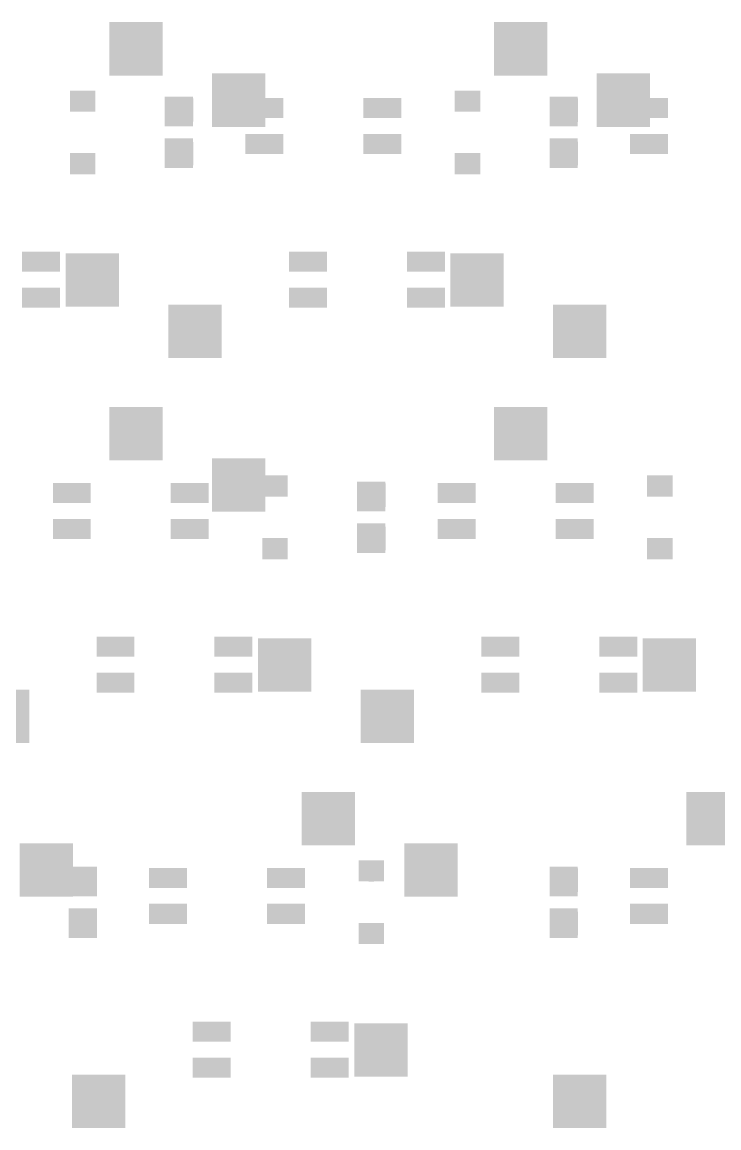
# Model space of a CAD drawing. Extents: x -401 to 1070, y -422 to 1263.
# Drawn here: x 623 to 657.5, y -299.2 to -244.5 of the extents above; entities that cross this region are included whole.
import ezdxf

# ---------------------------------------------------------------- set-up
doc = ezdxf.new("R2010")
doc.units = 0
doc.header["$MEASUREMENT"] = 0
for name, color, linetype, true_color in [('BottomLayer', 5, 'Continuous', 0x0000ff), ('BottomPasteMaskLayer', 7, 'Continuous', 0x800000), ('BottomSolderMaskLayer', 7, 'Continuous', 0xaa00ff), ('Document', 7, 'Continuous', 0xffffff)]:
    doc.layers.add(name, color=color, linetype=linetype, true_color=true_color)

msp = doc.modelspace()

# ---------------------------------------------------------------- hatches: boundary and pattern name
at = {"layer": 'BottomLayer'}
for points in [[(627.411, -244.508), (629.951, -244.508), (629.951, -247.048), (627.411, -247.048)], [(646.461, -244.508), (649.001, -244.508), (649.001, -247.048), (646.461, -247.048)], [(632.491, -247.048), (635.031, -247.048), (635.031, -249.588), (632.491, -249.588)], [(651.542, -247.048), (654.082, -247.048), (654.082, -249.588), (651.542, -249.588)], [(625.443, -247.862), (625.443, -248.862), (626.643, -248.862), (626.643, -247.862)], [(644.493, -247.862), (644.493, -248.862), (645.693, -248.862), (645.693, -247.862)], [(630.13, -249.587), (631.48, -249.587), (631.48, -248.177), (630.13, -248.177)], [(634.139, -248.261), (635.917, -248.261), (635.917, -249.15), (634.139, -249.15)], [(639.981, -248.261), (641.759, -248.261), (641.759, -249.15), (639.981, -249.15)], [(649.181, -249.587), (650.531, -249.587), (650.531, -248.177), (649.181, -248.177)], [(653.19, -248.261), (654.968, -248.261), (654.968, -249.15), (653.19, -249.15)], [(634.139, -250.039), (635.917, -250.039), (635.917, -250.928), (634.139, -250.928)], [(639.981, -250.039), (641.759, -250.039), (641.759, -250.928), (639.981, -250.928)], [(653.19, -250.039), (654.968, -250.039), (654.968, -250.928), (653.19, -250.928)], [(630.13, -250.237), (631.48, -250.237), (631.48, -251.647), (630.13, -251.647)], [(649.181, -250.237), (650.531, -250.237), (650.531, -251.647), (649.181, -251.647)], [(625.443, -250.962), (625.443, -251.962), (626.643, -251.962), (626.643, -250.962)], [(644.493, -250.962), (644.493, -251.962), (645.693, -251.962), (645.693, -250.962)], [(623.093, -255.875), (624.871, -255.875), (624.871, -256.764), (623.093, -256.764)], [(625.249, -255.945), (627.789, -255.945), (627.789, -258.485), (625.249, -258.485)], [(636.301, -255.875), (638.079, -255.875), (638.079, -256.764), (636.301, -256.764)], [(642.143, -255.875), (643.921, -255.875), (643.921, -256.764), (642.143, -256.764)], [(644.299, -255.945), (646.839, -255.945), (646.839, -258.485), (644.299, -258.485)], [(623.093, -257.653), (624.871, -257.653), (624.871, -258.542), (623.093, -258.542)], [(636.301, -257.653), (638.079, -257.653), (638.079, -258.542), (636.301, -258.542)], [(642.143, -257.653), (643.921, -257.653), (643.921, -258.542), (642.143, -258.542)], [(630.329, -258.485), (632.869, -258.485), (632.869, -261.025), (630.329, -261.025)], [(649.38, -258.485), (651.92, -258.485), (651.92, -261.025), (649.38, -261.025)], [(627.411, -263.558), (629.951, -263.558), (629.951, -266.098), (627.411, -266.098)], [(646.461, -263.558), (649.001, -263.558), (649.001, -266.098), (646.461, -266.098)], [(632.491, -266.098), (635.031, -266.098), (635.031, -268.638), (632.491, -268.638)], [(634.968, -266.913), (634.968, -267.913), (636.168, -267.913), (636.168, -266.913)], [(654.018, -266.913), (654.018, -267.913), (655.218, -267.913), (655.218, -266.913)], [(624.614, -267.312), (626.392, -267.312), (626.392, -268.201), (624.614, -268.201)], [(630.456, -267.312), (632.234, -267.312), (632.234, -268.201), (630.456, -268.201)], [(639.656, -268.638), (641.006, -268.638), (641.006, -267.228), (639.656, -267.228)], [(643.664, -267.312), (645.442, -267.312), (645.442, -268.201), (643.664, -268.201)], [(649.506, -267.312), (651.284, -267.312), (651.284, -268.201), (649.506, -268.201)], [(624.614, -269.09), (626.392, -269.09), (626.392, -269.979), (624.614, -269.979)], [(630.456, -269.09), (632.234, -269.09), (632.234, -269.979), (630.456, -269.979)], [(643.664, -269.09), (645.442, -269.09), (645.442, -269.979), (643.664, -269.979)], [(649.506, -269.09), (651.284, -269.09), (651.284, -269.979), (649.506, -269.979)], [(639.656, -269.288), (641.006, -269.288), (641.006, -270.698), (639.656, -270.698)], [(634.968, -270.013), (634.968, -271.013), (636.168, -271.013), (636.168, -270.013)], [(654.018, -270.013), (654.018, -271.013), (655.218, -271.013), (655.218, -270.013)], [(626.776, -274.925), (628.554, -274.925), (628.554, -275.814), (626.776, -275.814)], [(632.618, -274.925), (634.396, -274.925), (634.396, -275.814), (632.618, -275.814)], [(634.774, -274.995), (637.314, -274.995), (637.314, -277.535), (634.774, -277.535)], [(645.827, -274.925), (647.605, -274.925), (647.605, -275.814), (645.827, -275.814)], [(651.669, -274.925), (653.447, -274.925), (653.447, -275.814), (651.669, -275.814)], [(653.824, -274.995), (656.364, -274.995), (656.364, -277.535), (653.824, -277.535)], [(626.776, -276.703), (628.554, -276.703), (628.554, -277.592), (626.776, -277.592)], [(632.618, -276.703), (634.396, -276.703), (634.396, -277.592), (632.618, -277.592)], [(645.827, -276.703), (647.605, -276.703), (647.605, -277.592), (645.827, -277.592)], [(651.669, -276.703), (653.447, -276.703), (653.447, -277.592), (651.669, -277.592)], [(620.804, -277.535), (623.344, -277.535), (623.344, -280.075), (620.804, -280.075)], [(639.854, -277.535), (642.394, -277.535), (642.394, -280.075), (639.854, -280.075)], [(636.936, -282.609), (639.476, -282.609), (639.476, -285.149), (636.936, -285.149)], [(655.987, -282.609), (658.527, -282.609), (658.527, -285.149), (655.987, -285.149)], [(622.966, -285.149), (625.506, -285.149), (625.506, -287.689), (622.966, -287.689)], [(642.017, -285.149), (644.557, -285.149), (644.557, -287.689), (642.017, -287.689)], [(639.731, -285.963), (639.731, -286.963), (640.931, -286.963), (640.931, -285.963)], [(625.368, -287.688), (626.718, -287.688), (626.718, -286.278), (625.368, -286.278)], [(629.377, -286.362), (631.155, -286.362), (631.155, -287.251), (629.377, -287.251)], [(635.219, -286.362), (636.997, -286.362), (636.997, -287.251), (635.219, -287.251)], [(649.181, -287.688), (650.531, -287.688), (650.531, -286.278), (649.181, -286.278)], [(653.19, -286.362), (654.968, -286.362), (654.968, -287.251), (653.19, -287.251)], [(625.368, -288.338), (626.718, -288.338), (626.718, -289.748), (625.368, -289.748)], [(629.377, -288.14), (631.155, -288.14), (631.155, -289.029), (629.377, -289.029)], [(635.219, -288.14), (636.997, -288.14), (636.997, -289.029), (635.219, -289.029)], [(649.181, -288.338), (650.531, -288.338), (650.531, -289.748), (649.181, -289.748)], [(653.19, -288.14), (654.968, -288.14), (654.968, -289.029), (653.19, -289.029)], [(639.731, -289.063), (639.731, -290.063), (640.931, -290.063), (640.931, -289.063)], [(631.539, -293.975), (633.317, -293.975), (633.317, -294.864), (631.539, -294.864)], [(637.381, -293.975), (639.159, -293.975), (639.159, -294.864), (637.381, -294.864)], [(639.537, -294.046), (642.077, -294.046), (642.077, -296.586), (639.537, -296.586)], [(631.539, -295.753), (633.317, -295.753), (633.317, -296.642), (631.539, -296.642)], [(637.381, -295.753), (639.159, -295.753), (639.159, -296.642), (637.381, -296.642)], [(625.567, -296.586), (628.107, -296.586), (628.107, -299.126), (625.567, -299.126)], [(649.38, -296.586), (651.92, -296.586), (651.92, -299.126), (649.38, -299.126)]]:
    msp.add_hatch(color=256, dxfattribs=at).paths.add_polyline_path(points)
at = {"layer": 'BottomPasteMaskLayer'}
for points in [[(627.411, -244.508), (629.951, -244.508), (629.951, -247.048), (627.411, -247.048)], [(646.461, -244.508), (649.001, -244.508), (649.001, -247.048), (646.461, -247.048)], [(632.491, -247.048), (635.031, -247.048), (635.031, -249.588), (632.491, -249.588)], [(651.542, -247.048), (654.082, -247.048), (654.082, -249.588), (651.542, -249.588)], [(625.443, -247.862), (625.443, -248.862), (626.643, -248.862), (626.643, -247.862)], [(644.493, -247.862), (644.493, -248.862), (645.693, -248.862), (645.693, -247.862)], [(630.185, -249.437), (630.605, -249.437), (630.605, -248.992), (631.055, -248.992), (631.055, -249.432), (631.465, -249.437), (631.515, -249.387), (631.515, -248.237), (631.465, -248.187), (630.185, -248.187), (630.135, -248.237), (630.135, -249.387)], [(634.139, -248.261), (635.917, -248.261), (635.917, -249.15), (634.139, -249.15)], [(639.981, -248.261), (641.759, -248.261), (641.759, -249.15), (639.981, -249.15)], [(649.236, -249.437), (649.656, -249.437), (649.656, -248.992), (650.106, -248.992), (650.106, -249.432), (650.516, -249.437), (650.566, -249.387), (650.566, -248.237), (650.516, -248.187), (649.236, -248.187), (649.186, -248.237), (649.186, -249.387)], [(653.19, -248.261), (654.968, -248.261), (654.968, -249.15), (653.19, -249.15)], [(634.139, -250.039), (635.917, -250.039), (635.917, -250.928), (634.139, -250.928)], [(639.981, -250.039), (641.759, -250.039), (641.759, -250.928), (639.981, -250.928)], [(653.19, -250.039), (654.968, -250.039), (654.968, -250.928), (653.19, -250.928)], [(630.185, -251.587), (631.465, -251.587), (631.515, -251.537), (631.515, -250.387), (631.465, -250.337), (631.055, -250.332), (631.055, -250.782), (630.605, -250.782), (630.605, -250.342), (630.185, -250.337), (630.135, -250.387), (630.135, -251.537)], [(649.236, -251.587), (650.516, -251.587), (650.566, -251.537), (650.566, -250.387), (650.516, -250.337), (650.106, -250.332), (650.106, -250.782), (649.656, -250.782), (649.656, -250.342), (649.236, -250.337), (649.186, -250.387), (649.186, -251.537)], [(625.443, -250.962), (625.443, -251.962), (626.643, -251.962), (626.643, -250.962)], [(644.493, -250.962), (644.493, -251.962), (645.693, -251.962), (645.693, -250.962)], [(623.093, -255.875), (624.871, -255.875), (624.871, -256.764), (623.093, -256.764)], [(625.249, -255.945), (627.789, -255.945), (627.789, -258.485), (625.249, -258.485)], [(636.301, -255.875), (638.079, -255.875), (638.079, -256.764), (636.301, -256.764)], [(642.143, -255.875), (643.921, -255.875), (643.921, -256.764), (642.143, -256.764)], [(644.299, -255.945), (646.839, -255.945), (646.839, -258.485), (644.299, -258.485)], [(623.093, -257.653), (624.871, -257.653), (624.871, -258.542), (623.093, -258.542)], [(636.301, -257.653), (638.079, -257.653), (638.079, -258.542), (636.301, -258.542)], [(642.143, -257.653), (643.921, -257.653), (643.921, -258.542), (642.143, -258.542)], [(630.329, -258.485), (632.869, -258.485), (632.869, -261.025), (630.329, -261.025)], [(649.38, -258.485), (651.92, -258.485), (651.92, -261.025), (649.38, -261.025)], [(627.411, -263.558), (629.951, -263.558), (629.951, -266.098), (627.411, -266.098)], [(646.461, -263.558), (649.001, -263.558), (649.001, -266.098), (646.461, -266.098)], [(632.491, -266.098), (635.031, -266.098), (635.031, -268.638), (632.491, -268.638)], [(634.968, -266.913), (634.968, -267.913), (636.168, -267.913), (636.168, -266.913)], [(654.018, -266.913), (654.018, -267.913), (655.218, -267.913), (655.218, -266.913)], [(624.614, -267.312), (626.392, -267.312), (626.392, -268.201), (624.614, -268.201)], [(630.456, -267.312), (632.234, -267.312), (632.234, -268.201), (630.456, -268.201)], [(639.711, -268.488), (640.131, -268.488), (640.131, -268.043), (640.581, -268.043), (640.581, -268.483), (640.991, -268.488), (641.041, -268.438), (641.041, -267.288), (640.991, -267.238), (639.711, -267.238), (639.661, -267.288), (639.661, -268.438)], [(643.664, -267.312), (645.442, -267.312), (645.442, -268.201), (643.664, -268.201)], [(649.506, -267.312), (651.284, -267.312), (651.284, -268.201), (649.506, -268.201)], [(624.614, -269.09), (626.392, -269.09), (626.392, -269.979), (624.614, -269.979)], [(630.456, -269.09), (632.234, -269.09), (632.234, -269.979), (630.456, -269.979)], [(643.664, -269.09), (645.442, -269.09), (645.442, -269.979), (643.664, -269.979)], [(649.506, -269.09), (651.284, -269.09), (651.284, -269.979), (649.506, -269.979)], [(639.711, -270.638), (640.991, -270.638), (641.041, -270.588), (641.041, -269.438), (640.991, -269.388), (640.581, -269.383), (640.581, -269.833), (640.131, -269.833), (640.131, -269.393), (639.711, -269.388), (639.661, -269.438), (639.661, -270.588)], [(634.968, -270.013), (634.968, -271.013), (636.168, -271.013), (636.168, -270.013)], [(654.018, -270.013), (654.018, -271.013), (655.218, -271.013), (655.218, -270.013)], [(626.776, -274.925), (628.554, -274.925), (628.554, -275.814), (626.776, -275.814)], [(632.618, -274.925), (634.396, -274.925), (634.396, -275.814), (632.618, -275.814)], [(634.774, -274.995), (637.314, -274.995), (637.314, -277.535), (634.774, -277.535)], [(645.827, -274.925), (647.605, -274.925), (647.605, -275.814), (645.827, -275.814)], [(651.669, -274.925), (653.447, -274.925), (653.447, -275.814), (651.669, -275.814)], [(653.824, -274.995), (656.364, -274.995), (656.364, -277.535), (653.824, -277.535)], [(626.776, -276.703), (628.554, -276.703), (628.554, -277.592), (626.776, -277.592)], [(632.618, -276.703), (634.396, -276.703), (634.396, -277.592), (632.618, -277.592)], [(645.827, -276.703), (647.605, -276.703), (647.605, -277.592), (645.827, -277.592)], [(651.669, -276.703), (653.447, -276.703), (653.447, -277.592), (651.669, -277.592)], [(620.804, -277.535), (623.344, -277.535), (623.344, -280.075), (620.804, -280.075)], [(639.854, -277.535), (642.394, -277.535), (642.394, -280.075), (639.854, -280.075)], [(636.936, -282.609), (639.476, -282.609), (639.476, -285.149), (636.936, -285.149)], [(655.987, -282.609), (658.527, -282.609), (658.527, -285.149), (655.987, -285.149)], [(622.966, -285.149), (625.506, -285.149), (625.506, -287.689), (622.966, -287.689)], [(642.017, -285.149), (644.557, -285.149), (644.557, -287.689), (642.017, -287.689)], [(639.731, -285.963), (639.731, -286.963), (640.931, -286.963), (640.931, -285.963)], [(625.423, -287.538), (625.843, -287.538), (625.843, -287.093), (626.293, -287.093), (626.293, -287.533), (626.703, -287.538), (626.753, -287.488), (626.753, -286.338), (626.703, -286.288), (625.423, -286.288), (625.373, -286.338), (625.373, -287.488)], [(629.377, -286.362), (631.155, -286.362), (631.155, -287.251), (629.377, -287.251)], [(635.219, -286.362), (636.997, -286.362), (636.997, -287.251), (635.219, -287.251)], [(649.236, -287.538), (649.656, -287.538), (649.656, -287.093), (650.106, -287.093), (650.106, -287.533), (650.516, -287.538), (650.566, -287.488), (650.566, -286.338), (650.516, -286.288), (649.236, -286.288), (649.186, -286.338), (649.186, -287.488)], [(653.19, -286.362), (654.968, -286.362), (654.968, -287.251), (653.19, -287.251)], [(629.377, -288.14), (631.155, -288.14), (631.155, -289.029), (629.377, -289.029)], [(635.219, -288.14), (636.997, -288.14), (636.997, -289.029), (635.219, -289.029)], [(653.19, -288.14), (654.968, -288.14), (654.968, -289.029), (653.19, -289.029)], [(625.423, -289.688), (626.703, -289.688), (626.753, -289.638), (626.753, -288.488), (626.703, -288.438), (626.293, -288.433), (626.293, -288.883), (625.843, -288.883), (625.843, -288.443), (625.423, -288.438), (625.373, -288.488), (625.373, -289.638)], [(649.236, -289.688), (650.516, -289.688), (650.566, -289.638), (650.566, -288.488), (650.516, -288.438), (650.106, -288.433), (650.106, -288.883), (649.656, -288.883), (649.656, -288.443), (649.236, -288.438), (649.186, -288.488), (649.186, -289.638)], [(639.731, -289.063), (639.731, -290.063), (640.931, -290.063), (640.931, -289.063)], [(631.539, -293.975), (633.317, -293.975), (633.317, -294.864), (631.539, -294.864)], [(637.381, -293.975), (639.159, -293.975), (639.159, -294.864), (637.381, -294.864)], [(639.537, -294.046), (642.077, -294.046), (642.077, -296.586), (639.537, -296.586)], [(631.539, -295.753), (633.317, -295.753), (633.317, -296.642), (631.539, -296.642)], [(637.381, -295.753), (639.159, -295.753), (639.159, -296.642), (637.381, -296.642)], [(625.567, -296.586), (628.107, -296.586), (628.107, -299.126), (625.567, -299.126)], [(649.38, -296.586), (651.92, -296.586), (651.92, -299.126), (649.38, -299.126)]]:
    msp.add_hatch(color=256, dxfattribs=at).paths.add_polyline_path(points)
at = {"layer": 'BottomSolderMaskLayer'}
for points in [[(627.36, -244.457), (630.002, -244.457), (630.002, -247.099), (627.36, -247.099)], [(646.411, -244.457), (649.052, -244.457), (649.052, -247.099), (646.411, -247.099)], [(632.441, -246.997), (635.082, -246.997), (635.082, -249.639), (632.441, -249.639)], [(651.491, -246.997), (654.133, -246.997), (654.133, -249.639), (651.491, -249.639)], [(625.412, -247.841), (625.412, -248.884), (626.673, -248.884), (626.673, -247.841)], [(644.463, -247.841), (644.463, -248.884), (645.724, -248.884), (645.724, -247.841)], [(630.106, -249.614), (631.505, -249.614), (631.505, -248.151), (630.106, -248.151)], [(634.088, -248.211), (635.968, -248.211), (635.968, -249.201), (634.088, -249.201)], [(639.93, -248.211), (641.81, -248.211), (641.81, -249.201), (639.93, -249.201)], [(649.156, -249.614), (650.555, -249.614), (650.555, -248.151), (649.156, -248.151)], [(653.139, -248.211), (655.018, -248.211), (655.018, -249.201), (653.139, -249.201)], [(634.088, -249.989), (635.968, -249.989), (635.968, -250.979), (634.088, -250.979)], [(639.93, -249.989), (641.81, -249.989), (641.81, -250.979), (639.93, -250.979)], [(653.139, -249.989), (655.018, -249.989), (655.018, -250.979), (653.139, -250.979)], [(630.106, -250.211), (631.505, -250.211), (631.505, -251.674), (630.106, -251.674)], [(649.156, -250.211), (650.555, -250.211), (650.555, -251.674), (649.156, -251.674)], [(625.412, -250.941), (625.412, -251.983), (626.673, -251.983), (626.673, -250.941)], [(644.463, -250.941), (644.463, -251.983), (645.724, -251.983), (645.724, -250.941)], [(623.042, -255.824), (624.922, -255.824), (624.922, -256.814), (623.042, -256.814)], [(625.198, -255.894), (627.84, -255.894), (627.84, -258.536), (625.198, -258.536)], [(636.251, -255.824), (638.13, -255.824), (638.13, -256.814), (636.251, -256.814)], [(642.093, -255.824), (643.972, -255.824), (643.972, -256.814), (642.093, -256.814)], [(644.248, -255.894), (646.89, -255.894), (646.89, -258.536), (644.248, -258.536)], [(623.042, -257.602), (624.922, -257.602), (624.922, -258.592), (623.042, -258.592)], [(636.251, -257.602), (638.13, -257.602), (638.13, -258.592), (636.251, -258.592)], [(642.093, -257.602), (643.972, -257.602), (643.972, -258.592), (642.093, -258.592)], [(630.278, -258.434), (632.92, -258.434), (632.92, -261.076), (630.278, -261.076)], [(649.329, -258.434), (651.97, -258.434), (651.97, -261.076), (649.329, -261.076)], [(627.36, -263.507), (630.002, -263.507), (630.002, -266.149), (627.36, -266.149)], [(646.411, -263.507), (649.052, -263.507), (649.052, -266.149), (646.411, -266.149)], [(632.441, -266.047), (635.082, -266.047), (635.082, -268.689), (632.441, -268.689)], [(634.938, -266.892), (634.938, -267.934), (636.198, -267.934), (636.198, -266.892)], [(653.988, -266.892), (653.988, -267.934), (655.249, -267.934), (655.249, -266.892)], [(624.563, -267.261), (626.443, -267.261), (626.443, -268.252), (624.563, -268.252)], [(630.405, -267.261), (632.285, -267.261), (632.285, -268.252), (630.405, -268.252)], [(639.631, -268.664), (641.03, -268.664), (641.03, -267.201), (639.631, -267.201)], [(643.614, -267.261), (645.493, -267.261), (645.493, -268.252), (643.614, -268.252)], [(649.456, -267.261), (651.335, -267.261), (651.335, -268.252), (649.456, -268.252)], [(624.563, -269.039), (626.443, -269.039), (626.443, -270.03), (624.563, -270.03)], [(630.405, -269.039), (632.285, -269.039), (632.285, -270.03), (630.405, -270.03)], [(643.614, -269.039), (645.493, -269.039), (645.493, -270.03), (643.614, -270.03)], [(649.456, -269.039), (651.335, -269.039), (651.335, -270.03), (649.456, -270.03)], [(639.631, -269.261), (641.03, -269.261), (641.03, -270.724), (639.631, -270.724)], [(634.938, -269.992), (634.938, -271.034), (636.198, -271.034), (636.198, -269.992)], [(653.988, -269.992), (653.988, -271.034), (655.249, -271.034), (655.249, -269.992)], [(626.725, -274.874), (628.605, -274.874), (628.605, -275.865), (626.725, -275.865)], [(632.567, -274.874), (634.447, -274.874), (634.447, -275.865), (632.567, -275.865)], [(634.723, -274.945), (637.365, -274.945), (637.365, -277.586), (634.723, -277.586)], [(645.776, -274.874), (647.655, -274.874), (647.655, -275.865), (645.776, -275.865)], [(651.618, -274.874), (653.497, -274.874), (653.497, -275.865), (651.618, -275.865)], [(653.774, -274.945), (656.415, -274.945), (656.415, -277.586), (653.774, -277.586)], [(626.725, -276.652), (628.605, -276.652), (628.605, -277.643), (626.725, -277.643)], [(632.567, -276.652), (634.447, -276.652), (634.447, -277.643), (632.567, -277.643)], [(645.776, -276.652), (647.655, -276.652), (647.655, -277.643), (645.776, -277.643)], [(651.618, -276.652), (653.497, -276.652), (653.497, -277.643), (651.618, -277.643)], [(620.753, -277.485), (623.395, -277.485), (623.395, -280.126), (620.753, -280.126)], [(639.804, -277.485), (642.445, -277.485), (642.445, -280.126), (639.804, -280.126)], [(636.885, -282.558), (639.527, -282.558), (639.527, -285.199), (636.885, -285.199)], [(655.936, -282.558), (658.577, -282.558), (658.577, -285.199), (655.936, -285.199)], [(622.915, -285.098), (625.557, -285.098), (625.557, -287.739), (622.915, -287.739)], [(641.966, -285.098), (644.607, -285.098), (644.607, -287.739), (641.966, -287.739)], [(639.7, -285.942), (639.7, -286.984), (640.961, -286.984), (640.961, -285.942)], [(625.343, -287.715), (626.742, -287.715), (626.742, -286.252), (625.343, -286.252)], [(629.326, -286.311), (631.205, -286.311), (631.205, -287.302), (629.326, -287.302)], [(635.168, -286.311), (637.047, -286.311), (637.047, -287.302), (635.168, -287.302)], [(649.156, -287.715), (650.555, -287.715), (650.555, -286.252), (649.156, -286.252)], [(653.139, -286.311), (655.018, -286.311), (655.018, -287.302), (653.139, -287.302)], [(625.343, -288.312), (626.742, -288.312), (626.742, -289.775), (625.343, -289.775)], [(629.326, -288.089), (631.205, -288.089), (631.205, -289.08), (629.326, -289.08)], [(635.168, -288.089), (637.047, -288.089), (637.047, -289.08), (635.168, -289.08)], [(649.156, -288.312), (650.555, -288.312), (650.555, -289.775), (649.156, -289.775)], [(653.139, -288.089), (655.018, -288.089), (655.018, -289.08), (653.139, -289.08)], [(639.7, -289.042), (639.7, -290.084), (640.961, -290.084), (640.961, -289.042)], [(631.488, -293.925), (633.368, -293.925), (633.368, -294.915), (631.488, -294.915)], [(637.33, -293.925), (639.21, -293.925), (639.21, -294.915), (637.33, -294.915)], [(639.486, -293.995), (642.127, -293.995), (642.127, -296.637), (639.486, -296.637)], [(631.488, -295.703), (633.368, -295.703), (633.368, -296.693), (631.488, -296.693)], [(637.33, -295.703), (639.21, -295.703), (639.21, -296.693), (637.33, -296.693)], [(625.516, -296.535), (628.157, -296.535), (628.157, -299.177), (625.516, -299.177)], [(649.329, -296.535), (651.97, -296.535), (651.97, -299.177), (649.329, -299.177)]]:
    msp.add_hatch(color=256, dxfattribs=at).paths.add_polyline_path(points)
at = {"layer": 'Document'}
for points in [[(625.916, -248.007), (625.916, -248.896), (626.17, -248.896), (626.17, -248.007)], [(644.966, -248.007), (644.966, -248.896), (645.22, -248.896), (645.22, -248.007)], [(625.916, -251.055), (625.916, -251.944), (626.17, -251.944), (626.17, -251.055)], [(644.966, -251.055), (644.966, -251.944), (645.22, -251.944), (645.22, -251.055)], [(626.479, -251.384), (625.59, -251.384), (625.59, -251.638), (626.479, -251.638)], [(645.53, -251.384), (644.641, -251.384), (644.641, -251.638), (645.53, -251.638)], [(635.441, -267.058), (635.441, -267.947), (635.695, -267.947), (635.695, -267.058)], [(654.491, -267.058), (654.491, -267.947), (654.745, -267.947), (654.745, -267.058)], [(635.441, -270.106), (635.441, -270.995), (635.695, -270.995), (635.695, -270.106)], [(654.491, -270.106), (654.491, -270.995), (654.745, -270.995), (654.745, -270.106)], [(636.004, -270.434), (635.115, -270.434), (635.115, -270.688), (636.004, -270.688)], [(655.055, -270.434), (654.166, -270.434), (654.166, -270.688), (655.055, -270.688)], [(640.204, -286.108), (640.204, -286.997), (640.458, -286.997), (640.458, -286.108)], [(640.204, -289.156), (640.204, -290.045), (640.458, -290.045), (640.458, -289.156)], [(640.767, -289.485), (639.878, -289.485), (639.878, -289.739), (640.767, -289.739)]]:
    msp.add_hatch(color=256, dxfattribs=at).paths.add_polyline_path(points)

doc.saveas('drawing.dxf')
